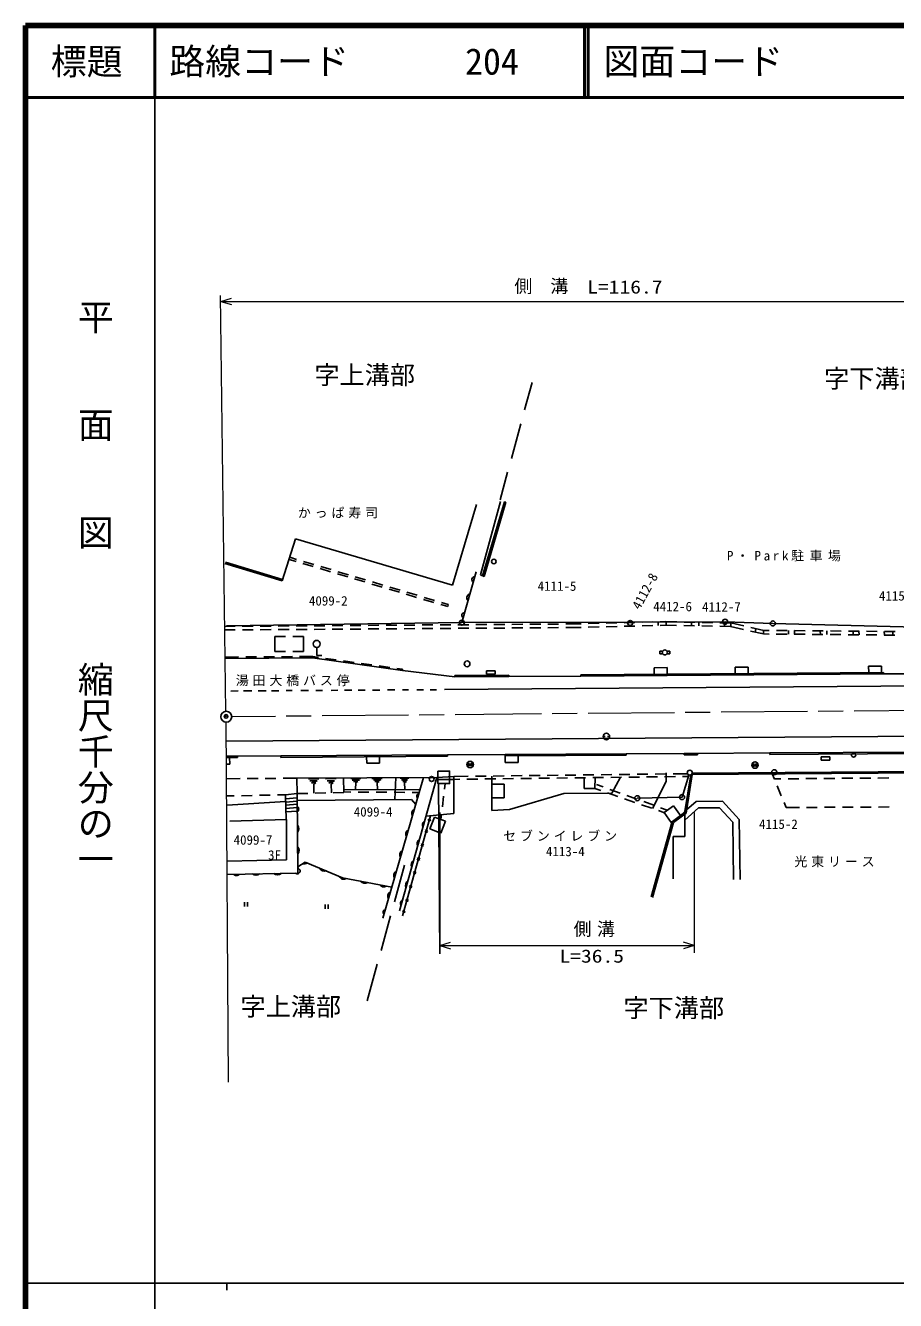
# Model space of a CAD drawing. Units: millimetres, scale not verified. Extents: x 40000 to 680000, y 20000 to 380000.
# Drawn here: x 40000 to 161014, y 202584 to 380000 of the extents above; entities that cross this region are included whole.
import ezdxf
from ezdxf.enums import TextEntityAlignment as Align

# ---------------------------------------------------------------- set-up
doc = ezdxf.new("R2010")
doc.units = ezdxf.units.MM
doc.header["$LTSCALE"] = 1000
doc.header["$PDMODE"] = 32
doc.header["$PDSIZE"] = 500
doc.linetypes.add('CHAIN', pattern=[18.5, 12, -1.5, 3.5, -1.5])
for name, color, linetype, lineweight in [('M-BGD', 7, 'Continuous', 25), ('M-BGD-HTXT', 7, 'Continuous', 13), ('M-BMK', 2, 'CHAIN', 13), ('M-BMK-SRVR', 3, 'Continuous', 25), ('M-STR-HTXT', 7, 'Continuous', 13), ('M-TTL', 2, 'Continuous', 140), ('M-TTL-BAND', 7, 'Continuous', 25), ('M-TTL-LINE', 7, 'Continuous', 50)]:
    doc.layers.add(name, color=color, linetype=linetype, lineweight=lineweight)
doc.layers.add('M-OTRS', color=6, linetype='Continuous')
doc.layers.add('M-TTL-TXT', color=7, linetype='Continuous')
doc.styles.add('ＭＳ ゴシック', font='')
doc.styles.get('ＭＳ ゴシック').set_extended_font_data('MS Gothic')

msp = doc.modelspace()

# ---------------------------------------------------------------- hatches: boundary and pattern name
at = {"layer": 'M-BGD'}
for points in [[(106631, 312968), (106409, 313033), (106610, 313716), (106831, 313651)], [(105506, 309129), (105280, 309196), (105845, 311114), (106069, 311049)], [(104715, 307277), (104943, 307210), (104381, 305291), (104151, 305358)], [(132350, 273328), (132153, 273359), (132470, 275334), (132668, 275302)], [(131835, 271385), (132032, 271353), (131881, 270412), (131357, 270021), (131230, 270192), (131713, 270627)], [(129775, 268560), (129967, 268506), (129430, 266580), (129237, 266634)], [(128354, 262727), (128162, 262781), (128699, 264707), (128892, 264653)], [(127624, 260854), (127817, 260801), (127279, 258874), (127087, 258928)]]:
    msp.add_hatch(color=256, dxfattribs=at).paths.add_polyline_path(points)

# ---------------------------------------------------------------- linework, layer by layer
for p, q in [((109432, 326518), (110473, 330337)), ((107593, 319764), (108907, 324588)), ((106027, 314016), (107067, 317834)), ((99408, 302114), (102734, 313366)), ((103282, 303557), (106048, 313766)), ((106610, 313716), (103580, 303417)), ((103801, 303313), (106833, 313658)), ((106401, 313035), (106631, 312968)), ((106610, 313716), (106831, 313651)), ((105839, 311116), (106069, 311049)), ((105276, 309197), (105506, 309129)), ((75705, 302724), (77557, 308552)), ((77557, 308552), (99408, 302114)), ((104713, 307278), (104943, 307210)), ((67807, 305338), (75766, 302914)), ((76660, 305713), (77632, 305423)), ((76746, 306000), (77717, 305711)), ((78676, 305425), (80113, 304997)), ((104151, 305358), (104381, 305291)), ((67748, 305146), (75705, 302724)), ((78590, 305138), (80028, 304709)), ((80986, 304423), (82423, 303995)), ((81072, 304711), (82509, 304282)), ((83382, 303709), (84819, 303281)), ((83467, 303997), (84905, 303568)), ((102682, 303969), (100699, 296905)), ((103282, 303557), (103801, 303313)), ((85778, 302995), (87215, 302567)), ((85863, 303283), (87301, 302854)), ((88173, 302281), (89611, 301853)), ((88259, 302569), (89697, 302140)), ((90655, 301854), (92092, 301426)), ((90569, 301567), (92007, 301138)), ((92965, 300853), (94403, 300424)), ((93051, 301140), (94488, 300712)), ((95361, 300139), (96798, 299710)), ((95447, 300426), (96884, 299998)), ((97757, 299424), (98728, 299135)), ((97842, 299712), (98814, 299422)), ((98814, 299422), (98728, 299135)), ((67836, 296387), (69159, 296397)), ((67944, 296457), (100699, 296905)), ((70159, 296404), (71659, 296414)), ((72659, 296421), (74159, 296432)), ((75159, 296439), (76659, 296450)), ((77659, 296457), (79159, 296467)), ((80158, 296474), (81658, 296485)), ((82658, 296492), (84158, 296503)), ((85158, 296510), (86658, 296520)), ((87658, 296527), (89158, 296538)), ((90158, 296545), (91658, 296556)), ((92658, 296563), (94158, 296573)), ((95158, 296580), (96658, 296591)), ((97658, 296598), (99158, 296609)), ((100158, 296616), (101658, 296626)), ((100699, 296905), (124076, 296987)), ((102658, 296633), (104158, 296644)), ((105158, 296651), (106658, 296662)), ((107658, 296669), (109158, 296679)), ((110158, 296686), (111658, 296697)), ((112658, 296704), (114158, 296715)), ((115158, 296722), (116481, 296731)), ((116472, 296731), (117273, 296751)), ((118273, 296776), (119773, 296814)), ((118280, 296276), (119780, 296314)), ((120772, 296839), (122272, 296877)), ((120779, 296339), (122279, 296377)), ((123272, 296902), (124771, 296940)), ((123278, 296402), (124778, 296440)), ((124076, 296987), (137306, 297040)), ((125771, 296965), (127270, 297003)), ((125778, 296465), (127277, 296503)), ((128009, 297003), (128010, 296521)), ((128270, 297028), (129072, 297048)), ((128277, 296528), (129073, 296548)), ((129072, 297048), (130602, 297017)), ((129073, 296548), (130572, 296518)), ((129095, 297007), (129095, 296548)), ((131572, 296498), (133072, 296468)), ((131602, 296997), (133101, 296967)), ((132640, 296976), (132630, 296477)), ((133655, 296956), (133655, 296456)), ((134071, 296448), (135571, 296417)), ((134101, 296947), (135601, 296917)), ((136571, 296397), (138070, 296367)), ((136601, 296897), (138130, 296866)), ((137210, 296385), (137231, 296884)), ((137306, 297040), (143954, 296792)), ((138070, 296367), (139869, 295961)), ((138130, 296866), (139928, 296460)), ((138130, 296866), (138132, 296353)), ((143954, 296792), (163892, 296287)), ((67839, 295887), (69162, 295897)), ((70162, 295904), (71662, 295914)), ((72662, 295921), (74162, 295932)), ((76183, 294974), (74683, 294974)), ((74683, 294974), (74683, 292874)), ((75162, 295939), (76662, 295950)), ((78683, 294974), (77183, 294974)), ((77662, 295957), (79162, 295967)), ((78683, 292874), (78683, 294974)), ((80162, 295974), (81662, 295985)), ((82662, 295992), (84162, 296003)), ((85162, 296010), (86662, 296020)), ((87662, 296027), (89162, 296038)), ((90162, 296045), (91662, 296056)), ((92662, 296063), (94162, 296073)), ((95162, 296080), (96662, 296091)), ((97662, 296098), (99162, 296109)), ((100162, 296116), (101661, 296126)), ((102661, 296133), (104161, 296144)), ((105161, 296151), (106661, 296162)), ((107661, 296169), (109161, 296179)), ((110161, 296186), (111661, 296197)), ((112661, 296204), (114161, 296215)), ((115161, 296222), (116484, 296231)), ((116484, 296231), (117280, 296251)), ((140845, 295741), (142644, 295334)), ((140904, 296240), (142702, 295834)), ((141588, 296085), (141495, 295594)), ((142644, 295334), (143429, 295327)), ((142664, 295842), (142647, 295334)), ((142702, 295834), (143462, 295827)), ((144429, 295318), (145929, 295305)), ((144462, 295818), (145962, 295804)), ((146123, 295803), (146109, 295303)), ((146929, 295296), (148429, 295282)), ((146950, 295795), (146949, 295295)), ((146962, 295795), (148462, 295782)), ((149429, 295273), (150929, 295260)), ((149462, 295773), (150962, 295759)), ((150554, 295763), (150567, 295263)), ((151480, 295755), (151480, 295255)), ((151929, 295251), (153429, 295237)), ((151962, 295750), (153462, 295737)), ((154429, 295228), (155929, 295215)), ((154462, 295728), (155962, 295714)), ((155115, 295722), (155114, 295222)), ((155928, 295715), (155941, 295214)), ((156929, 295206), (158429, 295192)), ((156962, 295705), (158462, 295692)), ((159429, 295183), (160929, 295169)), ((159455, 295683), (159468, 295183)), ((159462, 295683), (160962, 295669)), ((160644, 295672), (160656, 295172)), ((74683, 292874), (76183, 292874)), ((77183, 292874), (78683, 292874)), ((80506, 292338), (80506, 293463)), ((128625, 292932), (128229, 292932)), ((128229, 292932), (128229, 292582)), ((129629, 292932), (129232, 292932)), ((129629, 292582), (129629, 292932)), ((69631, 292131), (67833, 292121)), ((79931, 291990), (67834, 291921)), ((72131, 292145), (70631, 292137)), ((74631, 292159), (73131, 292151)), ((77131, 292174), (75631, 292165)), ((79930, 292190), (78131, 292179)), ((92423, 290235), (79931, 291990)), ((80758, 292075), (79959, 292188)), ((81240, 292338), (80506, 292338)), ((83234, 291728), (81749, 291936)), ((85710, 291380), (84224, 291589)), ((88185, 291032), (86700, 291241)), ((128229, 292582), (128625, 292582)), ((129232, 292582), (129629, 292582)), ((90661, 290684), (89176, 290893)), ((92451, 290433), (91651, 290545)), ((92451, 290433), (92423, 290235)), ((99722, 289350), (92423, 290235)), ((99720, 289550), (107221, 289613)), ((99722, 289350), (99720, 289550)), ((99722, 289350), (107223, 289413)), ((104110, 290182), (105310, 290192)), ((104113, 289732), (104110, 290182)), ((104113, 289732), (105313, 289742)), ((105313, 289742), (105310, 290192)), ((107223, 289413), (107221, 289613)), ((107223, 289413), (117242, 289465)), ((117241, 289665), (159338, 289964)), ((117241, 289665), (117242, 289465)), ((117242, 289465), (159339, 289764)), ((127447, 290637), (129247, 290650)), ((127447, 290637), (127453, 289738)), ((129247, 290650), (129253, 289750)), ((138701, 290717), (140501, 290730)), ((138701, 290717), (138707, 289817)), ((140501, 290730), (140507, 289830)), ((157282, 290849), (159082, 290862)), ((157288, 289949), (157282, 290849)), ((159088, 289962), (159082, 290862)), ((159338, 289964), (159339, 289764)), ((159339, 289764), (167978, 289804)), ((72353, 287419), (73457, 287426)), ((74230, 287431), (75244, 287438)), ((76241, 287444), (77096, 287450)), ((78285, 287457), (79364, 287464)), ((80403, 287471), (81325, 287477)), ((82505, 287484), (83451, 287491)), ((84375, 287496), (85379, 287503)), ((86252, 287509), (87257, 287515)), ((88271, 287522), (89267, 287528)), ((90373, 287535), (91394, 287542)), ((92433, 287548), (93263, 287554)), ((94435, 287561), (95382, 287567)), ((96305, 287573), (97160, 287579)), ((98295, 287601), (167954, 288153)), ((68581, 287395), (69578, 287401)), ((70309, 287406), (71496, 287414)), ((167827, 281136), (67893, 280405)), ((120346, 281070), (120646, 281070)), ((120946, 281070), (121246, 281070)), ((98680, 278510), (106709, 278558)), ((123554, 278656), (106709, 278558)), ((106709, 278558), (106710, 278358)), ((123554, 278656), (131600, 278702)), ((123554, 278656), (123555, 278456)), ((133475, 278713), (131600, 278702)), ((131600, 278702), (131601, 278502)), ((133475, 278713), (143512, 278771)), ((133475, 278713), (133477, 278513)), ((163870, 278890), (143512, 278771)), ((143512, 278771), (143513, 278571)), ((163871, 278690), (143513, 278571)), ((69491, 278331), (67907, 278321)), ((69492, 278131), (67908, 278121)), ((68400, 277224), (67914, 277221)), ((68400, 277224), (68395, 278124)), ((69491, 278331), (75527, 278365)), ((69491, 278331), (69492, 278131)), ((98680, 278510), (75527, 278365)), ((75527, 278365), (75528, 278165)), ((98681, 278310), (75528, 278165)), ((87458, 277340), (87453, 278240)), ((89258, 277351), (87458, 277340)), ((89258, 277351), (89253, 278251)), ((98680, 278510), (98681, 278310)), ((101586, 276923), (101586, 277392)), ((101586, 277392), (101637, 277392)), ((101637, 277392), (101833, 276940)), ((102029, 277392), (101833, 276940)), ((102081, 277392), (102029, 277392)), ((102081, 276923), (102081, 277392)), ((123555, 278456), (106710, 278358)), ((106710, 278358), (106715, 277458)), ((108515, 277468), (106715, 277458)), ((108510, 278368), (108515, 277468)), ((133477, 278513), (131601, 278502)), ((141215, 276854), (141215, 277324)), ((141215, 277324), (141267, 277324)), ((141267, 277324), (141463, 276872)), ((141659, 277324), (141463, 276872)), ((141710, 277324), (141659, 277324)), ((141710, 276854), (141710, 277324)), ((150669, 278232), (151869, 278242)), ((150672, 277782), (150669, 278232)), ((150672, 277782), (151872, 277792)), ((151872, 277792), (151869, 278242)), ((67927, 275182), (69842, 275199)), ((70842, 275208), (72342, 275221)), ((73342, 275230), (74842, 275243)), ((75842, 275251), (77756, 275268)), ((77756, 275268), (97230, 275381)), ((77756, 275268), (77785, 273120)), ((79360, 275177), (80787, 275186)), ((81724, 275191), (83191, 275200)), ((84281, 273266), (84213, 275293)), ((85257, 275212), (86663, 275220)), ((85449, 275000), (86453, 275006)), ((86453, 275006), (85641, 274788)), ((88193, 275229), (89599, 275237)), ((88402, 275013), (89407, 275018)), ((89407, 275018), (88612, 274797)), ((95364, 275370), (89695, 255800)), ((91489, 275348), (91378, 272284)), ((97230, 275381), (92041, 256790)), ((92128, 275251), (93310, 275258)), ((92303, 275030), (93147, 275035)), ((93147, 275035), (92478, 274808)), ((99575, 275503), (97230, 275381)), ((99575, 275103), (97358, 275103)), ((101573, 275527), (99575, 275503)), ((99577, 270344), (99575, 275503)), ((99575, 275103), (100401, 275114)), ((101401, 275126), (102901, 275145)), ((104073, 275556), (102573, 275538)), ((103901, 275158), (105401, 275176)), ((104887, 275566), (104850, 270785)), ((106573, 275586), (105073, 275568)), ((106400, 275189), (107900, 275208)), ((109073, 275615), (107573, 275597)), ((108900, 275220), (110400, 275239)), ((111573, 275645), (110073, 275627)), ((111400, 275252), (112900, 275270)), ((114072, 275674), (112572, 275656)), ((113900, 275283), (115400, 275302)), ((116572, 275704), (115072, 275686)), ((116400, 275314), (117900, 275333)), ((119072, 275733), (117572, 275715)), ((117713, 273817), (117723, 275331)), ((118899, 275346), (120399, 275365)), ((119212, 273826), (119217, 275350)), ((121572, 275763), (120072, 275745)), ((121399, 275377), (122899, 275396)), ((121553, 273168), (122755, 275394)), ((124072, 275792), (122572, 275774)), ((123899, 275409), (125399, 275427)), ((126571, 275822), (125072, 275804)), ((126399, 275440), (127899, 275459)), ((129071, 275851), (127571, 275833)), ((128899, 275471), (130399, 275490)), ((129097, 276022), (129101, 274818)), ((132070, 275887), (130071, 275863)), ((132283, 275700), (131323, 272630)), ((131398, 275503), (132224, 275513)), ((131713, 270627), (132532, 275715)), ((131881, 270412), (132744, 275777)), ((132470, 275334), (132668, 275302)), ((132743, 275977), (175002, 276268)), ((132744, 275777), (174670, 276066)), ((143879, 275853), (144176, 275133)), ((145065, 275169), (144165, 275161)), ((147565, 275191), (146065, 275177)), ((150065, 275213), (148565, 275200)), ((152565, 275235), (151065, 275222)), ((155065, 275258), (153565, 275244)), ((157565, 275280), (156065, 275267)), ((160065, 275302), (158565, 275289)), ((79570, 274892), (80590, 274898)), ((80590, 274898), (79780, 274607)), ((79780, 274607), (80392, 274611)), ((80392, 274611), (80090, 274418)), ((80090, 274418), (80116, 273173)), ((81948, 274912), (82996, 274918)), ((82996, 274918), (82173, 274633)), ((82173, 274633), (82802, 274637)), ((82802, 274637), (82497, 274448)), ((82497, 274448), (82558, 273228)), ((82783, 273233), (84281, 273266)), ((84266, 273703), (94869, 273662)), ((84278, 273346), (85268, 273340)), ((85641, 274788), (86244, 274792)), ((85936, 274648), (85901, 273696)), ((86244, 274792), (85936, 274648)), ((86268, 273333), (87768, 273324)), ((88612, 274797), (89214, 274800)), ((88768, 273317), (90268, 273307)), ((89214, 274800), (88919, 274653)), ((88919, 274653), (88953, 273685)), ((91268, 273301), (92768, 273291)), ((92478, 274808), (92985, 274811)), ((92985, 274811), (92736, 274661)), ((92736, 274661), (92762, 273670)), ((93768, 273285), (94758, 273278)), ((97429, 274504), (97635, 250800)), ((98373, 274504), (98282, 273742)), ((106576, 274417), (104878, 274431)), ((106576, 274417), (106562, 272525)), ((117713, 273817), (119212, 273826)), ((120024, 273543), (119212, 273826)), ((120348, 274052), (119410, 274392)), ((122698, 273199), (121288, 273710)), ((129101, 274818), (127227, 271046)), ((132153, 273359), (132350, 273328)), ((144557, 274208), (145129, 272821)), ((69033, 272812), (67918, 272789)), ((76174, 272011), (68035, 271525)), ((71533, 272861), (70033, 272831)), ((74032, 272911), (72532, 272881)), ((76147, 272953), (75032, 272931)), ((77785, 273120), (76147, 272953)), ((76147, 272953), (76247, 269496)), ((76164, 272375), (77791, 272528)), ((76176, 271950), (77795, 272076)), ((76188, 271526), (77799, 271642)), ((77785, 273120), (79284, 273154)), ((77785, 273120), (77890, 262064)), ((77794, 272167), (93668, 272304)), ((80283, 273176), (81783, 273210)), ((93668, 272304), (94276, 271612)), ((98164, 272749), (97986, 271260)), ((106562, 272525), (104864, 272539)), ((107343, 270897), (114864, 273143)), ((114864, 273143), (121553, 273168)), ((122385, 272720), (120968, 273214)), ((124746, 271897), (123329, 272391)), ((125048, 272346), (123638, 272858)), ((125091, 272479), (131323, 272630)), ((127106, 271075), (125690, 271568)), ((127398, 271493), (125988, 272005)), ((131950, 270839), (133271, 272027)), ((133271, 272027), (136934, 272048)), ((136934, 272048), (139292, 269496)), ((145510, 271897), (145807, 271176)), ((76202, 271044), (77804, 271169)), ((76216, 270561), (77808, 270678)), ((92447, 256095), (96344, 270042)), ((95724, 269985), (99577, 270344)), ((96238, 268220), (96875, 269822)), ((96875, 269822), (98409, 269284)), ((97868, 270267), (97777, 269506)), ((104850, 270785), (107343, 270897)), ((128863, 270462), (128051, 270745)), ((129277, 270812), (128338, 271152)), ((130143, 271439), (128840, 270495)), ((128840, 270495), (129807, 269114)), ((129807, 269114), (131120, 270094)), ((130136, 269110), (131881, 270412)), ((131120, 270094), (130143, 271439)), ((131120, 270094), (131713, 270627)), ((131230, 270192), (131357, 270021)), ((131722, 269425), (133619, 271129)), ((131722, 270293), (131722, 267156)), ((131835, 271385), (132032, 271353)), ((133619, 271129), (136542, 271145)), ((136542, 271145), (138396, 269140)), ((145807, 271176), (147639, 271187)), ((148639, 271193), (150139, 271202)), ((151139, 271208), (152639, 271216)), ((153639, 271222), (155139, 271231)), ((156139, 271237), (157639, 271246)), ((158638, 271252), (160138, 271261)), ((68408, 269281), (76304, 269497)), ((76304, 269497), (76308, 263911)), ((95525, 267761), (95957, 268007)), ((95862, 267667), (95620, 268102)), ((95979, 269386), (96375, 269503)), ((96316, 269292), (96038, 269598)), ((97751, 267613), (96238, 268220)), ((98409, 269284), (97751, 267613)), ((127032, 258733), (129962, 269230)), ((127225, 258680), (130136, 269110)), ((129775, 268560), (129967, 268506)), ((138396, 269140), (138487, 261167)), ((139292, 269496), (139387, 261178)), ((95324, 265741), (95082, 266175)), ((129237, 266634), (129430, 266580)), ((131722, 267156), (130098, 267156)), ((130098, 267156), (130098, 261238)), ((94987, 265835), (95419, 266081)), ((128699, 264707), (128892, 264653)), ((76308, 263911), (68049, 263711)), ((78914, 263584), (77882, 262919)), ((78914, 263584), (84113, 261420)), ((91304, 258048), (92704, 263148)), ((94449, 263909), (94881, 264155)), ((94786, 263814), (94544, 264249)), ((128162, 262781), (128354, 262727)), ((77890, 262064), (68111, 261883)), ((84113, 261420), (90940, 260098)), ((93911, 261982), (94343, 262229)), ((94248, 261888), (94006, 262323)), ((127624, 260854), (127817, 260801)), ((93372, 260056), (93805, 260302)), ((93710, 259962), (93468, 260397)), ((70454, 258005), (70454, 257417)), ((70879, 258005), (70879, 257417)), ((81671, 257690), (81671, 257103)), ((82095, 257690), (82095, 257103)), ((92834, 258130), (93267, 258376)), ((93171, 258036), (92929, 258470)), ((127087, 258928), (127279, 258874)), ((89451, 251298), (90774, 256120)), ((92416, 256634), (92812, 256751)), ((92753, 256540), (92475, 256845)), ((87521, 244269), (88921, 249369))]:
    msp.add_line(p, q, dxfattribs=at)
msp.add_lwpolyline([(97358, 276246), (98985, 276246), (98985, 274504), (97358, 274504)], close=True, dxfattribs=at)
for centre, radius in [((105142, 305416), 320), ((100699, 296905), 350), ((124105, 296858), 350), ((137306, 297040), 350), ((143954, 296792), 350), ((80506, 293953), 490), ((128929, 292757), 350), ((101426, 291170), 401), ((120796, 281070), 450), ((155187, 278501), 300), ((101844, 277160), 450), ((141474, 277092), 450), ((96494, 275149), 350), ((132387, 276034), 350), ((144146, 276085), 350), ((125091, 272479), 350), ((131323, 272630), 350)]:
    msp.add_circle(centre, radius, dxfattribs=at)
for centre, radius, start, end in [((102454, 302907), 368, 84.92743, 243.71284), ((101947, 300365), 567, 102.39262, 226.24765), ((101057, 297931), 368, 84.92743, 243.71284), ((94739, 272764), 324, 96.40715, 231.28301), ((77492, 270943), 514, 308.19667, 52.88192), ((94456, 270348), 725, 120.24226, 207.4479), ((77307, 268220), 725, 316.93648, 44.14211), ((93621, 267467), 725, 120.24226, 207.4479), ((95681, 268777), 483, 110.2946, 218.51153), ((95195, 266136), 725, 120.80025, 208.00589), ((77335, 265220), 725, 316.93648, 44.14211), ((92786, 264585), 725, 120.24226, 207.4479), ((77807, 262347), 386, 228.59432, 78.60724), ((78683, 265254), 1904, 266.17219, 287.68167), ((81589, 263039), 725, 203.79147, 290.99711), ((94388, 263246), 725, 120.80025, 208.00589), ((69326, 262219), 514, 218.71754, 323.40278), ((72043, 262480), 725, 227.45734, 314.66298), ((75042, 262536), 725, 227.45734, 314.66298), ((84277, 261813), 622, 200.66544, 306.8836), ((87204, 261356), 725, 215.44447, 302.65011), ((91952, 261703), 725, 120.24226, 207.4479), ((93581, 260357), 725, 120.80025, 208.00589), ((89816, 260624), 502, 206.04794, 312.04664), ((91117, 258822), 725, 120.24226, 207.4479), ((92630, 257845), 483, 110.2946, 218.51153), ((90065, 256629), 324, 96.40715, 231.28301)]:
    msp.add_arc(centre, radius, start, end, dxfattribs=at)
at = {"layer": 'M-BGD-HTXT'}
for p, q in [((67860, 284566), (67100, 342443)), ((67875, 283071), (68209, 232953))]:
    msp.add_line(p, q, dxfattribs=at)
at = {"layer": 'M-BMK'}
msp.add_line((167252, 284707), (68678, 283812), dxfattribs=at)
at = {"layer": 'M-BMK-SRVR'}
msp.add_circle((67928, 283819), 750, dxfattribs=at)
at = {"layer": 'M-OTRS'}
msp.add_point((67902, 283855), dxfattribs=at)
msp.add_point((67902, 283855), dxfattribs=at)
at = {"layer": 'M-STR-HTXT'}
for p, q in [((67167, 341605), (68667, 342055)), ((67167, 341605), (184703, 341605)), ((67167, 341605), (68667, 341155)), ((97628, 270502), (97628, 250979)), ((133014, 270502), (133014, 250979)), ((97628, 251979), (99128, 252429)), ((97628, 251979), (133014, 251979)), ((97628, 251979), (99128, 251529)), ((133014, 251979), (131514, 252429)), ((133014, 251979), (131514, 251529))]:
    msp.add_line(p, q, dxfattribs=at)
at = {"layer": 'M-TTL'}
for p, q in [((40000, 380000), (40000, 20000)), ((680000, 380000), (40000, 380000))]:
    msp.add_line(p, q, dxfattribs=at)
at = {"layer": 'M-TTL-BAND'}
for p, q in [((58000, 370000), (58000, 20000)), ((40000, 205000), (579000, 205000)), ((68000, 205000), (68000, 204000))]:
    msp.add_line(p, q, dxfattribs=at)
at = {"layer": 'M-TTL-LINE'}
for p, q in [((58000, 380000), (58000, 370000)), ((117750, 380000), (117750, 370000)), ((118250, 380000), (118250, 370000)), ((40000, 370000), (680000, 370000))]:
    msp.add_line(p, q, dxfattribs=at)

# ---------------------------------------------------------------- texts
at = {"layer": 'M-BGD', "style": 'ＭＳ ゴシック'}
for s, height, p in [('字上溝部', 2566, (80182, 331371)), ('字下溝部', 2566, (151090, 330877)), ('4111-5', 1320, (111237, 301994)), ('4099-2', 1320, (79423, 299949)), ('4115-1', 1320, (158715, 300645)), ('4412-6', 1320, (127316, 299155)), ('4112-7', 1320, (134106, 299106)), ('4099-4', 1320, (85660, 270584)), ('4115-2', 1320, (142035, 268869)), ('4099-7', 1320, (68948, 266668)), ('3F', 1320, (73741, 264574)), ('4113-4', 1320, (112393, 265074)), ('字上溝部', 2566, (69896, 243496)), ('字下溝部', 2566, (123175, 243291))]:
    msp.add_text(s, height=height, dxfattribs=at).set_placement(p, align=Align.MIDDLE_LEFT)
msp.add_text('4112-8', height=1320, rotation=61.338, dxfattribs=at).set_placement((124863, 298932), align=Align.MIDDLE_LEFT)
at = {"layer": 'M-BGD', "char_height": 1320, "attachment_point": 4, "style": 'ＭＳ ゴシック'}
for s, insert in [('\\T1.3;かっぱ寿司', (77882, 312133)), ('\\T1.42;P・Park駐車場', (137571, 306150)), ('\\T1.3;湯田大橋バス停', (69244, 288797)), ('\\T1.3;セブンイレブン', (106443, 267202)), ('\\T1.3;光東リース', (146953, 263597))]:
    msp.add_mtext(s, dxfattribs=dict(at, insert=insert))
at = {"layer": 'M-STR-HTXT', "style": 'ＭＳ ゴシック'}
msp.add_text('側  溝', height=1833, dxfattribs=at).set_placement((108004, 343737), align=Align.MIDDLE_LEFT)
at = {"layer": 'M-STR-HTXT', "style": 'ＭＳ ゴシック', "width": 1.2}
for s, p in [('L=116.7', (118130, 343617)), ('L=36.5', (114272, 250508))]:
    msp.add_text(s, height=1833, dxfattribs=at).set_placement(p, align=Align.MIDDLE_LEFT)
at = {"layer": 'M-STR-HTXT', "insert": (116238, 254187), "char_height": 1833, "attachment_point": 4, "style": 'ＭＳ ゴシック'}
msp.add_mtext('\\T1.3;側溝', dxfattribs=at)
at = {"layer": 'M-TTL-BAND', "style": 'ＭＳ ゴシック'}
for s, p in [('平', (47277, 336475)), ('面', (47277, 321475)), ('図', (47277, 306475)), ('縮', (47277, 286030)), ('尺', (47277, 281030)), ('千', (47277, 276030)), ('分', (47277, 271030)), ('の', (47277, 266030)), ('一', (47277, 261030))]:
    msp.add_text(s, height=3666, dxfattribs=at).set_placement(p, align=Align.BOTTOM_LEFT)
at = {"layer": 'M-TTL-TXT', "style": 'ＭＳ ゴシック'}
msp.add_text('標題', height=3666, dxfattribs=at).set_placement((48500, 375000), align=Align.MIDDLE_CENTER)
for s, p in [('路線コード', (60000, 375000)), ('204', (101142, 375000)), ('図面コード', (120380, 375000))]:
    msp.add_text(s, height=3666, dxfattribs=at).set_placement(p, align=Align.MIDDLE_LEFT)

doc.saveas('drawing.dxf')
